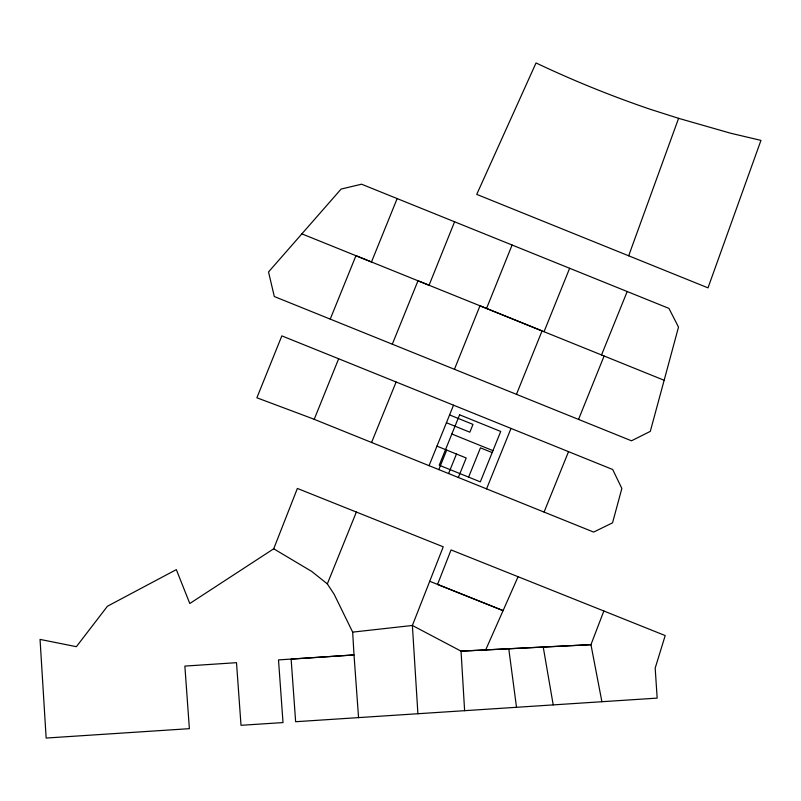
<?xml version="1.0" encoding="UTF-8"?>
<svg xmlns="http://www.w3.org/2000/svg" width="801" height="801" viewBox="0 0 801 801"><rect width="100%" height="100%" fill="white"/><g stroke="black" fill="none" stroke-linecap="round" stroke-linejoin="round"><path stroke-width="1.2" d="M664.149 380.275L650.302 431.369L631.488 440.8L274.302 296.53L268.535 271.95L341.096 189.076L361.551 184.2L668.945 308.395L678.507 327.118L664.149 380.275L479.979 305.822L454.437 369.291M628.675 255.789L678.587 118.328L730.652 133.226L760.95 140.385L708.004 287.859L476.735 194.383L536.039 62.949A1075.713 1075.713 0 0 0 650.512 109.367L678.587 118.328M518.067 576.74L503.088 610.612L437.556 584.4L451.063 549.927L603.844 610.993L590.958 644.665L601.901 701.736M273.712 548.795L297.371 488.44L443.243 546.813L412.385 625.471L417.902 713.731L295.639 721.721L291.133 659.103L354.012 654.938L352.67 632.119L334.197 594.372L327.329 583.889L311.719 571.433L273.712 548.795L189.797 603.503L176.33 569.621L107.434 606.237L76.375 646.687L40.05 639.408L46.148 738.051L189.376 728.67L184.871 666.092L236.505 662.677L241.011 725.305L283.013 722.572L278.508 659.904L354.012 654.938L358.558 717.646M454.598 221.777L429.056 285.246L355.954 255.699L330.232 319.128M516.465 394.332L542.057 330.913L486.547 308.435L512.089 245.016M314.202 419.334L338.653 358.768L612.675 469.496L621.856 488.44L612.555 522.823L593.651 532.084L312.35 418.573L256.881 397.787L281.842 335.879L338.653 358.768M327.329 583.889L356.375 512.049M429.056 465.671L453.506 405.236M438.818 469.596L446.708 450.082M448.57 473.541L456.47 454.037M458.322 477.486L466.222 457.982L436.956 446.137M468.615 477.116L480.45 447.849L492.154 452.585M544.039 331.714L569.621 268.325M486.547 488.9L510.998 428.465M601.531 354.943L627.203 291.514M578.542 419.414L604.094 356.034M544.079 512.049L568.53 451.654M397.156 198.588L371.484 261.977L301.867 233.862M392.31 344.17L417.992 280.781L486.547 308.435M371.564 442.482L396.105 382.007M485.666 649.921L503.088 610.612L429.726 581.286M352.67 632.119L412.385 625.471L461.046 651.143L590.958 644.665L461.046 651.143L464.62 710.697M417.902 713.731L657.16 698.112L655.188 668.104L665.2 635.573L603.844 610.993M449.581 414.928L472.99 424.4L469.837 432.2L446.427 422.728M451.854 434.012L492.945 450.633M543.238 647.068L553.211 704.89M508.765 648.79L516.515 707.293M459.614 414.818L439.228 465.221L480.32 481.852L500.715 431.449L459.614 414.818"/></g></svg>
